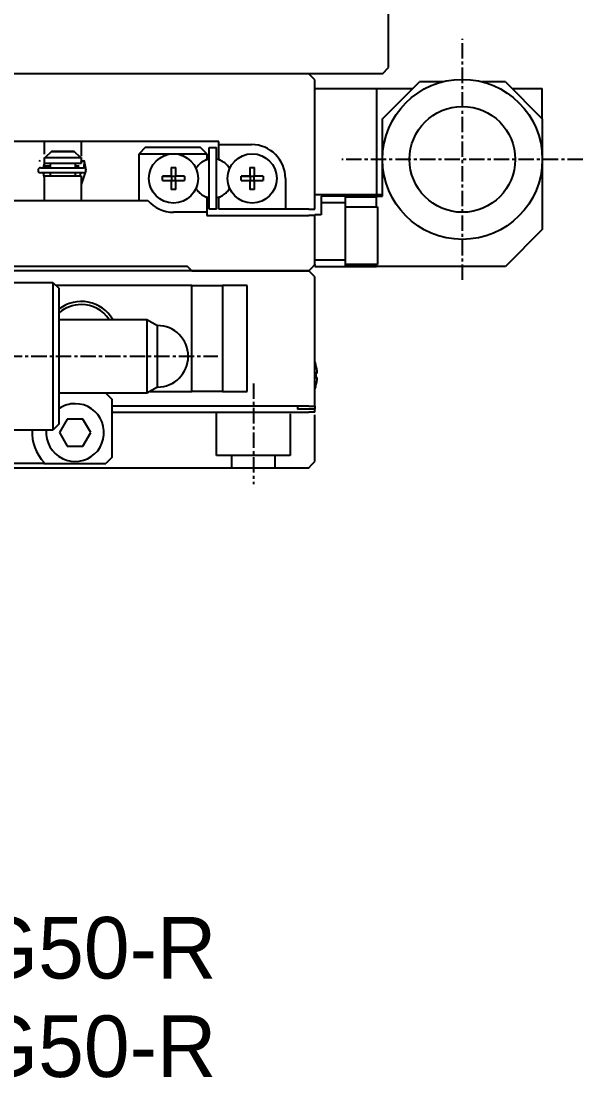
# Model space of a CAD drawing. Extents: x 102 to 333, y 47 to 271.
# Drawn here: x 145.6 to 191.2, y 46.6 to 132.5 of the extents above; entities that cross this region are included whole.
import ezdxf

# ---------------------------------------------------------------- set-up
doc = ezdxf.new("R2010")
doc.units = 0
doc.linetypes.add('CENTER', pattern=[2, 1.25, -0.25, 0.25, -0.25])
doc.layers.get('0').update_dxf_attribs({"linetype": 'CONTINUOUS'})
doc.layers.add('CENTER', color=1, linetype='CENTER')

msp = doc.modelspace()

# ---------------------------------------------------------------- linework, layer by layer
at = {"color": 7, "linetype": 'CONTINUOUS'}
for p, q in [((175.448, 128.701), (175.448, 157.701)), ((174.948, 128.201), (118.948, 128.201)), ((168.948, 128.201), (119.948, 128.201)), ((169.198, 127.951), (168.948, 128.201)), ((169.448, 127.701), (169.198, 127.951)), ((174.948, 128.201), (175.448, 128.701)), ((169.448, 117.201), (169.448, 127.701)), ((174.948, 124.551), (177.948, 127.551)), ((179.848, 127.551), (177.948, 127.551)), ((184.948, 127.551), (183.048, 127.551)), ((184.948, 127.551), (187.948, 124.551)), ((169.448, 127.001), (174.448, 127.001)), ((174.448, 127.001), (174.448, 118.401)), ((174.448, 127.001), (177.398, 127.001)), ((185.498, 127.001), (187.948, 127.001)), ((187.948, 124.551), (187.948, 127.001)), ((174.948, 121.251), (174.948, 124.551)), ((187.948, 124.551), (187.948, 121.251)), ((150.248, 122.701), (141.248, 122.701)), ((147.448, 121.683), (147.448, 122.701)), ((151.948, 122.701), (150.248, 122.701)), ((150.448, 122.701), (150.448, 121.524)), ((161.648, 122.701), (151.948, 122.701)), ((155.648, 122.201), (155.148, 121.701)), ((160.148, 122.201), (155.648, 122.201)), ((160.648, 121.701), (160.148, 122.201)), ((160.848, 122.201), (161.448, 122.201)), ((160.848, 117.201), (160.848, 122.201)), ((161.448, 117.201), (161.448, 122.201)), ((161.648, 122.451), (161.648, 122.701)), ((161.648, 121.245), (161.648, 122.451)), ((161.648, 122.451), (164.298, 122.451)), ((147.069, 121.078), (147.089, 121.131)), ((147.09, 121.13), (147.114, 121.183)), ((147.448, 120.901), (147.448, 121.401)), ((147.448, 121.401), (147.503, 121.401)), ((148.032, 121.901), (147.503, 121.401)), ((147.503, 121.401), (150.394, 121.401)), ((148.032, 121.901), (149.865, 121.901)), ((149.865, 121.901), (148.032, 121.901)), ((150.394, 121.401), (149.865, 121.901)), ((150.394, 121.401), (150.448, 121.401)), ((150.67, 121.14), (150.442, 121.07)), ((150.448, 121.524), (150.448, 121.523)), ((150.448, 121.522), (150.448, 121.522)), ((150.448, 121.401), (150.448, 120.901)), ((150.675, 121.131), (150.663, 120.561)), ((150.695, 121.079), (150.831, 120.391)), ((155.148, 117.901), (155.148, 121.701)), ((155.148, 121.701), (157.948, 121.701)), ((157.948, 121.701), (160.648, 121.701)), ((160.648, 121.245), (160.354, 121.076)), ((160.648, 121.701), (160.648, 121.245)), ((161.942, 121.076), (161.648, 121.245)), ((174.948, 118.251), (174.948, 121.251)), ((187.948, 121.251), (187.948, 115.551)), ((147.132, 120.564), (150.632, 120.564)), ((147.429, 120.906), (147.344, 120.564)), ((147.448, 120.954), (147.429, 120.906)), ((147.448, 120.95), (147.437, 120.901)), ((150.448, 120.901), (147.448, 120.901)), ((147.448, 120.768), (147.448, 120.901)), ((147.948, 120.701), (147.48, 120.701)), ((147.948, 120.564), (147.948, 120.901)), ((149.948, 120.901), (149.948, 120.564)), ((150.284, 120.701), (149.948, 120.701)), ((150.831, 120.34), (150.449, 119.204)), ((157.768, 120.587), (157.768, 119.881)), ((158.128, 119.881), (158.128, 120.587)), ((164.168, 120.587), (164.168, 119.881)), ((164.528, 119.881), (164.528, 120.587)), ((150.632, 120.164), (147.132, 120.164)), ((147.344, 120.164), (147.413, 119.868)), ((147.413, 119.868), (147.448, 119.773)), ((147.448, 119.901), (150.448, 119.901)), ((147.448, 117.901), (147.448, 119.901)), ((147.448, 119.901), (147.948, 119.901)), ((147.948, 119.901), (147.948, 120.164)), ((147.948, 119.901), (149.948, 119.901)), ((147.948, 119.901), (149.948, 119.901)), ((149.948, 120.164), (149.948, 119.901)), ((149.948, 119.901), (150.448, 119.901)), ((150.362, 119.901), (150.42, 120.164)), ((150.448, 119.901), (150.448, 117.901)), ((157.062, 119.881), (157.768, 119.881)), ((157.768, 119.881), (157.062, 119.881)), ((157.062, 119.521), (157.768, 119.521)), ((157.779, 119.87), (157.768, 119.881)), ((157.779, 119.531), (157.768, 119.521)), ((157.768, 119.521), (157.768, 118.814)), ((158.118, 119.87), (157.779, 119.87)), ((157.779, 119.87), (157.779, 119.531)), ((157.779, 119.531), (158.118, 119.531)), ((158.118, 119.87), (158.128, 119.881)), ((158.118, 119.531), (158.118, 119.87)), ((158.118, 119.531), (158.128, 119.521)), ((158.835, 119.881), (158.128, 119.881)), ((158.835, 119.881), (158.128, 119.881)), ((158.128, 118.814), (158.128, 119.521)), ((158.128, 119.521), (158.835, 119.521)), ((163.462, 119.881), (164.168, 119.881)), ((164.168, 119.881), (163.462, 119.881)), ((163.462, 119.521), (164.168, 119.521)), ((164.179, 119.87), (164.168, 119.881)), ((164.179, 119.531), (164.168, 119.521)), ((164.168, 119.521), (164.168, 118.814)), ((164.518, 119.87), (164.179, 119.87)), ((164.179, 119.87), (164.179, 119.531)), ((164.179, 119.531), (164.518, 119.531)), ((164.518, 119.87), (164.528, 119.881)), ((164.518, 119.531), (164.518, 119.87)), ((164.518, 119.531), (164.528, 119.521)), ((165.235, 119.881), (164.528, 119.881)), ((165.235, 119.881), (164.528, 119.881)), ((164.528, 118.814), (164.528, 119.521)), ((164.528, 119.521), (165.235, 119.521)), ((167.048, 119.701), (167.048, 117.201)), ((141.023, 117.901), (150.023, 117.901)), ((150.023, 117.901), (155.869, 117.901)), ((160.354, 118.326), (160.648, 118.156)), ((160.648, 118.156), (160.648, 116.951)), ((161.648, 118.156), (161.942, 118.326)), ((161.648, 117.201), (161.648, 118.156)), ((169.448, 118.401), (174.448, 118.401)), ((171.948, 118.251), (169.948, 118.251)), ((169.948, 118.251), (169.948, 117.751)), ((169.948, 117.751), (171.948, 117.751)), ((169.948, 117.751), (169.948, 116.751)), ((174.448, 118.251), (171.948, 118.251)), ((171.948, 117.751), (171.948, 118.251)), ((171.948, 118.21), (174.448, 118.21)), ((171.948, 113.051), (171.948, 117.751)), ((174.448, 118.401), (174.948, 118.401)), ((174.448, 118.251), (174.948, 118.251)), ((174.448, 118.21), (174.448, 118.251)), ((174.448, 117.401), (174.448, 118.21)), ((160.648, 116.951), (157.948, 116.951)), ((160.648, 116.951), (160.648, 116.701)), ((161.448, 117.201), (160.848, 117.201)), ((167.048, 117.201), (161.648, 117.201)), ((168.948, 117.201), (167.048, 117.201)), ((168.948, 117.201), (169.448, 117.201)), ((171.948, 117.401), (174.548, 117.401)), ((174.548, 117.401), (174.548, 112.701)), ((160.648, 116.701), (168.948, 116.701)), ((169.448, 116.701), (168.948, 116.701)), ((169.948, 116.751), (169.448, 116.751)), ((169.448, 116.701), (169.448, 116.751)), ((169.448, 112.701), (169.448, 116.701)), ((187.948, 115.551), (184.948, 112.551)), ((159.098, 112.551), (129.798, 112.551)), ((159.448, 112.201), (159.098, 112.551)), ((169.198, 112.451), (169.448, 112.701)), ((171.948, 113.051), (169.448, 113.051)), ((169.448, 112.701), (169.448, 112.551)), ((169.448, 112.551), (171.948, 112.551)), ((171.948, 112.551), (171.948, 113.051)), ((174.548, 112.701), (171.948, 112.701)), ((174.448, 112.62), (171.948, 112.62)), ((171.948, 112.551), (174.448, 112.551)), ((174.448, 112.62), (174.448, 112.701)), ((174.448, 112.551), (174.448, 112.62)), ((184.948, 112.551), (174.448, 112.551)), ((149.948, 112.201), (136.948, 112.201)), ((159.448, 112.201), (149.948, 112.201)), ((162.948, 112.201), (159.448, 112.201)), ((159.448, 112.201), (162.948, 112.201)), ((164.148, 112.201), (162.948, 112.201)), ((162.948, 112.201), (164.148, 112.201)), ((168.948, 112.201), (164.148, 112.201)), ((164.148, 112.201), (168.948, 112.201)), ((169.198, 112.451), (168.948, 112.201)), ((168.948, 112.201), (169.198, 111.951)), ((169.448, 111.701), (169.198, 111.951)), ((169.448, 110.501), (169.448, 111.701)), ((144.648, 111.251), (148.148, 111.251)), ((148.148, 111.251), (148.148, 99.251)), ((148.148, 111.251), (148.648, 110.751)), ((159.448, 111.001), (148.398, 111.001)), ((148.648, 99.751), (148.648, 110.751)), ((159.448, 111.001), (161.948, 111.001)), ((159.448, 102.401), (159.448, 111.001)), ((161.948, 111.001), (161.948, 102.401)), ((163.948, 111.001), (161.948, 111.001)), ((163.948, 102.401), (163.948, 111.001)), ((169.448, 101.201), (169.448, 110.501)), ((148.648, 108.251), (155.782, 108.251)), ((155.782, 108.251), (155.782, 105.224)), ((155.782, 108.251), (156.215, 108.001)), ((156.215, 108.001), (156.648, 107.751)), ((156.648, 105.228), (156.648, 107.751)), ((155.782, 105.224), (155.782, 102.251)), ((156.648, 102.751), (156.648, 105.228)), ((169.522, 104.589), (169.518, 104.587)), ((169.638, 103.881), (169.518, 103.881)), ((169.518, 103.521), (169.638, 103.521)), ((155.782, 102.251), (148.648, 102.251)), ((152.448, 102.251), (152.948, 101.751)), ((156.215, 102.501), (155.782, 102.251)), ((156.042, 102.401), (159.448, 102.401)), ((156.648, 102.751), (156.215, 102.501)), ((161.948, 102.401), (159.448, 102.401)), ((161.948, 102.401), (163.948, 102.401)), ((169.518, 102.814), (169.522, 102.812)), ((152.948, 97.051), (152.948, 101.751)), ((168.948, 101.201), (152.948, 101.201)), ((152.948, 100.701), (168.948, 100.701)), ((168.048, 101.201), (168.048, 100.951)), ((169.448, 100.951), (168.048, 100.951)), ((168.948, 101.201), (169.448, 101.201)), ((169.448, 100.701), (168.948, 100.701)), ((169.448, 101.201), (169.448, 100.951)), ((169.448, 100.701), (169.448, 100.951)), ((169.448, 96.701), (169.448, 100.501)), ((148.648, 99.751), (148.148, 99.251)), ((149.313, 100.151), (148.678, 99.051)), ((150.583, 100.151), (149.313, 100.151)), ((151.218, 99.051), (150.583, 100.151)), ((148.148, 99.251), (144.648, 99.251)), ((148.678, 99.051), (149.313, 97.951)), ((150.583, 97.951), (151.218, 99.051)), ((149.313, 97.951), (150.583, 97.951)), ((152.948, 97.051), (152.448, 96.551)), ((119.948, 96.201), (168.948, 96.201)), ((147.401, 96.551), (144.648, 96.551)), ((147.43, 96.62), (147.401, 96.551)), ((147.401, 96.551), (152.448, 96.551)), ((168.948, 96.201), (169.198, 96.451)), ((169.198, 96.451), (169.448, 96.701))]:
    msp.add_line(p, q, dxfattribs=at)
at = {"color": 3, "linetype": 'CONTINUOUS'}
for p, q in [((161.448, 97.201), (161.448, 100.701)), ((167.448, 100.585), (167.448, 97.201)), ((167.448, 97.201), (161.448, 97.201)), ((162.698, 96.201), (162.698, 97.201)), ((166.198, 97.201), (166.198, 96.201))]:
    msp.add_line(p, q, dxfattribs=at)
at = {"color": 7, "linetype": 'CONTINUOUS'}
for points in [[(150.447, 121.061, 0), (150.451, 121.063, 0), (150.453, 121.063, 0), (150.455, 121.065, 0), (150.457, 121.065, 0), (150.459, 121.067, 0), (150.461, 121.067, 0), (150.463, 121.069, 0), (150.465, 121.069, 0), (150.469, 121.071, 0), (150.471, 121.071, 0), (150.473, 121.073, 0), (150.475, 121.073, 0), (150.477, 121.075, 0), (150.479, 121.075, 0), (150.481, 121.077, 0), (150.485, 121.077, 0), (150.487, 121.079, 0), (150.489, 121.079, 0), (150.491, 121.081, 0), (150.493, 121.081, 0), (150.495, 121.081, 0), (150.497, 121.083, 0), (150.501, 121.083, 0), (150.503, 121.085, 0), (150.505, 121.085, 0), (150.507, 121.087, 0), (150.509, 121.087, 0), (150.511, 121.089, 0), (150.513, 121.089, 0), (150.517, 121.091, 0), (150.519, 121.091, 0), (150.521, 121.093, 0), (150.523, 121.093, 0), (150.525, 121.093, 0), (150.527, 121.095, 0), (150.529, 121.095, 0), (150.531, 121.097, 0), (150.535, 121.097, 0), (150.537, 121.099, 0), (150.539, 121.099, 0), (150.541, 121.099, 0), (150.543, 121.101, 0), (150.545, 121.101, 0), (150.547, 121.103, 0), (150.549, 121.103, 0), (150.551, 121.103, 0), (150.553, 121.105, 0), (150.555, 121.105, 0), (150.559, 121.107, 0), (150.561, 121.107, 0), (150.563, 121.107, 0), (150.565, 121.109, 0), (150.567, 121.109, 0), (150.569, 121.109, 0), (150.571, 121.111, 0), (150.573, 121.111, 0), (150.575, 121.113, 0), (150.577, 121.113, 0), (150.579, 121.113, 0), (150.581, 121.115, 0), (150.583, 121.115, 0), (150.585, 121.115, 0), (150.587, 121.117, 0), (150.589, 121.117, 0), (150.591, 121.117, 0), (150.593, 121.117, 0), (150.595, 121.119, 0), (150.597, 121.119, 0), (150.599, 121.119, 0), (150.601, 121.121, 0), (150.601, 121.121, 0), (150.603, 121.121, 0), (150.605, 121.121, 0), (150.607, 121.123, 0), (150.609, 121.123, 0), (150.611, 121.123, 0), (150.613, 121.123, 0), (150.615, 121.125, 0), (150.615, 121.125, 0), (150.617, 121.125, 0), (150.619, 121.125, 0), (150.621, 121.127, 0), (150.623, 121.127, 0), (150.625, 121.127, 0), (150.625, 121.127, 0), (150.627, 121.127, 0), (150.629, 121.129, 0), (150.631, 121.129, 0), (150.631, 121.129, 0), (150.633, 121.129, 0), (150.635, 121.129, 0), (150.635, 121.129, 0), (150.637, 121.131, 0), (150.639, 121.131, 0), (150.641, 121.131, 0), (150.641, 121.131, 0), (150.643, 121.131, 0), (150.645, 121.131, 0), (150.645, 121.131, 0), (150.647, 121.133, 0), (150.647, 121.133, 0), (150.649, 121.133, 0), (150.651, 121.133, 0), (150.651, 121.133, 0), (150.653, 121.133, 0), (150.653, 121.133, 0), (150.655, 121.133, 0), (150.655, 121.133, 0), (150.657, 121.133, 0), (150.657, 121.133, 0), (150.659, 121.133, 0), (150.659, 121.133, 0), (150.661, 121.133, 0), (150.661, 121.133, 0), (150.663, 121.133, 0), (150.663, 121.133, 0), (150.663, 121.133, 0), (150.665, 121.133, 0), (150.665, 121.133, 0), (150.665, 121.133, 0), (150.667, 121.133, 0), (150.667, 121.133, 0), (150.667, 121.133, 0), (150.669, 121.133, 0), (150.669, 121.133, 0), (150.669, 121.133, 0), (150.671, 121.133, 0), (150.671, 121.133, 0)], [(150.671, 121.133, 0), (150.671, 121.133, 0), (150.671, 121.133, 0), (150.671, 121.133, 0), (150.671, 121.133, 0), (150.671, 121.133, 0), (150.671, 121.133, 0), (150.671, 121.133, 0), (150.671, 121.133, 0), (150.671, 121.133, 0), (150.671, 121.133, 0), (150.671, 121.133, 0), (150.671, 121.133, 0), (150.671, 121.133, 0), (150.671, 121.133, 0), (150.671, 121.133, 0), (150.671, 121.133, 0), (150.671, 121.133, 0), (150.671, 121.133, 0), (150.671, 121.133, 0), (150.671, 121.133, 0), (150.671, 121.133, 0), (150.671, 121.133, 0), (150.671, 121.133, 0), (150.671, 121.133, 0), (150.671, 121.133, 0), (150.671, 121.133, 0), (150.671, 121.133, 0), (150.671, 121.133, 0), (150.671, 121.133, 0), (150.671, 121.133, 0), (150.671, 121.133, 0), (150.673, 121.133, 0), (150.673, 121.133, 0), (150.673, 121.133, 0), (150.673, 121.133, 0), (150.673, 121.133, 0), (150.673, 121.133, 0), (150.673, 121.133, 0), (150.673, 121.133, 0), (150.673, 121.133, 0), (150.673, 121.133, 0), (150.673, 121.133, 0), (150.673, 121.133, 0), (150.673, 121.133, 0), (150.673, 121.133, 0), (150.673, 121.133, 0), (150.673, 121.133, 0), (150.673, 121.133, 0), (150.673, 121.133, 0), (150.673, 121.133, 0), (150.673, 121.133, 0), (150.673, 121.133, 0), (150.673, 121.133, 0), (150.673, 121.133, 0), (150.673, 121.133, 0), (150.673, 121.133, 0), (150.673, 121.133, 0), (150.673, 121.133, 0), (150.673, 121.133, 0), (150.673, 121.133, 0), (150.673, 121.133, 0), (150.673, 121.133, 0), (150.673, 121.131, 0), (150.673, 121.131, 0), (150.673, 121.131, 0), (150.673, 121.131, 0), (150.673, 121.131, 0), (150.673, 121.131, 0), (150.673, 121.131, 0), (150.673, 121.131, 0), (150.673, 121.131, 0), (150.673, 121.131, 0), (150.673, 121.131, 0), (150.673, 121.131, 0), (150.673, 121.131, 0), (150.673, 121.131, 0), (150.673, 121.131, 0), (150.673, 121.131, 0), (150.673, 121.131, 0), (150.673, 121.131, 0), (150.673, 121.131, 0), (150.673, 121.131, 0), (150.673, 121.131, 0), (150.673, 121.131, 0), (150.673, 121.131, 0), (150.673, 121.131, 0), (150.673, 121.131, 0), (150.673, 121.131, 0), (150.673, 121.131, 0), (150.673, 121.131, 0), (150.673, 121.131, 0), (150.673, 121.131, 0), (150.673, 121.131, 0), (150.673, 121.131, 0), (150.673, 121.131, 0), (150.673, 121.131, 0), (150.675, 121.131, 0), (150.675, 121.131, 0), (150.675, 121.131, 0), (150.675, 121.131, 0), (150.675, 121.131, 0), (150.675, 121.131, 0), (150.675, 121.131, 0), (150.675, 121.131, 0), (150.675, 121.131, 0), (150.675, 121.131, 0), (150.675, 121.131, 0), (150.675, 121.131, 0), (150.675, 121.131, 0), (150.675, 121.131, 0), (150.675, 121.131, 0), (150.675, 121.131, 0), (150.675, 121.131, 0), (150.675, 121.131, 0), (150.675, 121.131, 0), (150.675, 121.131, 0), (150.675, 121.131, 0), (150.675, 121.131, 0), (150.675, 121.131, 0), (150.675, 121.131, 0), (150.675, 121.131, 0), (150.675, 121.131, 0), (150.675, 121.131, 0), (150.675, 121.131, 0), (150.675, 121.131, 0), (150.675, 121.131, 0), (150.675, 121.131, 0), (150.675, 121.131, 0)], [(157.767, 120.587, 0), (157.771, 120.587, 0), (157.773, 120.587, 0), (157.777, 120.587, 0), (157.779, 120.587, 0), (157.781, 120.587, 0), (157.785, 120.587, 0), (157.787, 120.587, 0), (157.791, 120.587, 0), (157.793, 120.587, 0), (157.795, 120.587, 0), (157.799, 120.587, 0), (157.801, 120.587, 0), (157.805, 120.587, 0), (157.807, 120.587, 0), (157.809, 120.587, 0), (157.813, 120.587, 0), (157.815, 120.587, 0), (157.819, 120.587, 0), (157.821, 120.587, 0), (157.825, 120.587, 0), (157.827, 120.589, 0), (157.829, 120.589, 0), (157.833, 120.589, 0), (157.835, 120.589, 0), (157.839, 120.589, 0), (157.841, 120.589, 0), (157.843, 120.589, 0), (157.847, 120.589, 0), (157.849, 120.589, 0), (157.853, 120.589, 0), (157.855, 120.589, 0), (157.857, 120.589, 0), (157.861, 120.589, 0), (157.863, 120.589, 0), (157.867, 120.589, 0), (157.869, 120.589, 0), (157.871, 120.589, 0), (157.875, 120.589, 0), (157.877, 120.589, 0), (157.881, 120.589, 0), (157.883, 120.589, 0), (157.885, 120.589, 0), (157.889, 120.589, 0), (157.891, 120.589, 0), (157.895, 120.589, 0), (157.897, 120.589, 0), (157.899, 120.589, 0), (157.903, 120.589, 0), (157.905, 120.589, 0), (157.909, 120.589, 0), (157.911, 120.589, 0), (157.915, 120.589, 0), (157.917, 120.589, 0), (157.919, 120.589, 0), (157.923, 120.589, 0), (157.925, 120.589, 0), (157.929, 120.589, 0), (157.931, 120.589, 0), (157.933, 120.589, 0), (157.937, 120.589, 0), (157.939, 120.589, 0), (157.943, 120.589, 0), (157.945, 120.589, 0), (157.947, 120.589, 0), (157.951, 120.589, 0), (157.953, 120.589, 0), (157.957, 120.589, 0), (157.959, 120.589, 0), (157.961, 120.589, 0), (157.965, 120.589, 0), (157.967, 120.589, 0), (157.971, 120.589, 0), (157.973, 120.589, 0), (157.975, 120.589, 0), (157.979, 120.589, 0), (157.981, 120.589, 0), (157.985, 120.589, 0), (157.987, 120.589, 0), (157.991, 120.589, 0), (157.993, 120.589, 0), (157.995, 120.589, 0), (157.999, 120.589, 0), (158.001, 120.589, 0), (158.005, 120.589, 0), (158.007, 120.589, 0), (158.009, 120.589, 0), (158.013, 120.589, 0), (158.015, 120.589, 0), (158.019, 120.589, 0), (158.021, 120.589, 0), (158.023, 120.589, 0), (158.027, 120.589, 0), (158.029, 120.589, 0), (158.033, 120.589, 0), (158.035, 120.589, 0), (158.037, 120.589, 0), (158.041, 120.589, 0), (158.043, 120.589, 0), (158.047, 120.589, 0), (158.049, 120.589, 0), (158.051, 120.589, 0), (158.055, 120.589, 0), (158.057, 120.589, 0), (158.061, 120.589, 0), (158.063, 120.589, 0), (158.065, 120.589, 0), (158.069, 120.589, 0), (158.071, 120.587, 0), (158.075, 120.587, 0), (158.077, 120.587, 0), (158.081, 120.587, 0), (158.083, 120.587, 0), (158.085, 120.587, 0), (158.089, 120.587, 0), (158.091, 120.587, 0), (158.095, 120.587, 0), (158.097, 120.587, 0), (158.099, 120.587, 0), (158.103, 120.587, 0), (158.105, 120.587, 0), (158.109, 120.587, 0), (158.111, 120.587, 0), (158.113, 120.587, 0), (158.117, 120.587, 0), (158.119, 120.587, 0), (158.123, 120.587, 0), (158.125, 120.587, 0), (158.127, 120.587, 0)], [(164.167, 120.587, 0), (164.171, 120.587, 0), (164.173, 120.587, 0), (164.177, 120.587, 0), (164.179, 120.587, 0), (164.181, 120.587, 0), (164.185, 120.587, 0), (164.187, 120.587, 0), (164.191, 120.587, 0), (164.193, 120.587, 0), (164.195, 120.587, 0), (164.199, 120.587, 0), (164.201, 120.587, 0), (164.205, 120.587, 0), (164.207, 120.587, 0), (164.209, 120.587, 0), (164.213, 120.587, 0), (164.215, 120.587, 0), (164.219, 120.587, 0), (164.221, 120.587, 0), (164.225, 120.587, 0), (164.227, 120.589, 0), (164.229, 120.589, 0), (164.233, 120.589, 0), (164.235, 120.589, 0), (164.239, 120.589, 0), (164.241, 120.589, 0), (164.243, 120.589, 0), (164.247, 120.589, 0), (164.249, 120.589, 0), (164.253, 120.589, 0), (164.255, 120.589, 0), (164.257, 120.589, 0), (164.261, 120.589, 0), (164.263, 120.589, 0), (164.267, 120.589, 0), (164.269, 120.589, 0), (164.271, 120.589, 0), (164.275, 120.589, 0), (164.277, 120.589, 0), (164.281, 120.589, 0), (164.283, 120.589, 0), (164.285, 120.589, 0), (164.289, 120.589, 0), (164.291, 120.589, 0), (164.295, 120.589, 0), (164.297, 120.589, 0), (164.299, 120.589, 0), (164.303, 120.589, 0), (164.305, 120.589, 0), (164.309, 120.589, 0), (164.311, 120.589, 0), (164.315, 120.589, 0), (164.317, 120.589, 0), (164.319, 120.589, 0), (164.323, 120.589, 0), (164.325, 120.589, 0), (164.329, 120.589, 0), (164.331, 120.589, 0), (164.333, 120.589, 0), (164.337, 120.589, 0), (164.339, 120.589, 0), (164.343, 120.589, 0), (164.345, 120.589, 0), (164.347, 120.589, 0), (164.351, 120.589, 0), (164.353, 120.589, 0), (164.357, 120.589, 0), (164.359, 120.589, 0), (164.361, 120.589, 0), (164.365, 120.589, 0), (164.367, 120.589, 0), (164.371, 120.589, 0), (164.373, 120.589, 0), (164.375, 120.589, 0), (164.379, 120.589, 0), (164.381, 120.589, 0), (164.385, 120.589, 0), (164.387, 120.589, 0), (164.391, 120.589, 0), (164.393, 120.589, 0), (164.395, 120.589, 0), (164.399, 120.589, 0), (164.401, 120.589, 0), (164.405, 120.589, 0), (164.407, 120.589, 0), (164.409, 120.589, 0), (164.413, 120.589, 0), (164.415, 120.589, 0), (164.419, 120.589, 0), (164.421, 120.589, 0), (164.423, 120.589, 0), (164.427, 120.589, 0), (164.429, 120.589, 0), (164.433, 120.589, 0), (164.435, 120.589, 0), (164.437, 120.589, 0), (164.441, 120.589, 0), (164.443, 120.589, 0), (164.447, 120.589, 0), (164.449, 120.589, 0), (164.451, 120.589, 0), (164.455, 120.589, 0), (164.457, 120.589, 0), (164.461, 120.589, 0), (164.463, 120.589, 0), (164.465, 120.589, 0), (164.469, 120.589, 0), (164.471, 120.587, 0), (164.475, 120.587, 0), (164.477, 120.587, 0), (164.481, 120.587, 0), (164.483, 120.587, 0), (164.485, 120.587, 0), (164.489, 120.587, 0), (164.491, 120.587, 0), (164.495, 120.587, 0), (164.497, 120.587, 0), (164.499, 120.587, 0), (164.503, 120.587, 0), (164.505, 120.587, 0), (164.509, 120.587, 0), (164.511, 120.587, 0), (164.513, 120.587, 0), (164.517, 120.587, 0), (164.519, 120.587, 0), (164.523, 120.587, 0), (164.525, 120.587, 0), (164.527, 120.587, 0)], [(157.061, 119.521, 0), (157.061, 119.523, 0), (157.061, 119.527, 0), (157.061, 119.529, 0), (157.061, 119.531, 0), (157.061, 119.535, 0), (157.061, 119.537, 0), (157.061, 119.541, 0), (157.061, 119.543, 0), (157.061, 119.545, 0), (157.061, 119.549, 0), (157.061, 119.551, 0), (157.061, 119.555, 0), (157.061, 119.557, 0), (157.061, 119.559, 0), (157.061, 119.563, 0), (157.061, 119.565, 0), (157.061, 119.569, 0), (157.061, 119.571, 0), (157.061, 119.573, 0), (157.061, 119.577, 0), (157.061, 119.579, 0), (157.061, 119.583, 0), (157.061, 119.585, 0), (157.061, 119.587, 0), (157.061, 119.591, 0), (157.059, 119.593, 0), (157.059, 119.597, 0), (157.059, 119.599, 0), (157.059, 119.601, 0), (157.059, 119.605, 0), (157.059, 119.607, 0), (157.059, 119.611, 0), (157.059, 119.613, 0), (157.059, 119.617, 0), (157.059, 119.619, 0), (157.059, 119.621, 0), (157.059, 119.625, 0), (157.059, 119.627, 0), (157.059, 119.631, 0), (157.059, 119.633, 0), (157.059, 119.635, 0), (157.059, 119.639, 0), (157.059, 119.641, 0), (157.059, 119.645, 0), (157.059, 119.647, 0), (157.059, 119.649, 0), (157.059, 119.653, 0), (157.059, 119.655, 0), (157.059, 119.659, 0), (157.059, 119.661, 0), (157.059, 119.663, 0), (157.059, 119.667, 0), (157.059, 119.669, 0), (157.059, 119.673, 0), (157.059, 119.675, 0), (157.059, 119.677, 0), (157.059, 119.681, 0), (157.059, 119.683, 0), (157.059, 119.687, 0), (157.059, 119.689, 0), (157.059, 119.691, 0), (157.059, 119.695, 0), (157.059, 119.697, 0), (157.059, 119.701, 0), (157.059, 119.703, 0), (157.059, 119.707, 0), (157.059, 119.709, 0), (157.059, 119.711, 0), (157.059, 119.715, 0), (157.059, 119.717, 0), (157.059, 119.721, 0), (157.059, 119.723, 0), (157.059, 119.725, 0), (157.059, 119.729, 0), (157.059, 119.731, 0), (157.059, 119.735, 0), (157.059, 119.737, 0), (157.059, 119.739, 0), (157.059, 119.743, 0), (157.059, 119.745, 0), (157.059, 119.749, 0), (157.059, 119.751, 0), (157.059, 119.753, 0), (157.059, 119.757, 0), (157.059, 119.759, 0), (157.059, 119.763, 0), (157.059, 119.765, 0), (157.059, 119.767, 0), (157.059, 119.771, 0), (157.059, 119.773, 0), (157.059, 119.777, 0), (157.059, 119.779, 0), (157.059, 119.783, 0), (157.059, 119.785, 0), (157.059, 119.787, 0), (157.059, 119.791, 0), (157.059, 119.793, 0), (157.059, 119.797, 0), (157.059, 119.799, 0), (157.059, 119.801, 0), (157.059, 119.805, 0), (157.059, 119.807, 0), (157.061, 119.811, 0), (157.061, 119.813, 0), (157.061, 119.815, 0), (157.061, 119.819, 0), (157.061, 119.821, 0), (157.061, 119.825, 0), (157.061, 119.827, 0), (157.061, 119.829, 0), (157.061, 119.833, 0), (157.061, 119.835, 0), (157.061, 119.839, 0), (157.061, 119.841, 0), (157.061, 119.843, 0), (157.061, 119.847, 0), (157.061, 119.849, 0), (157.061, 119.853, 0), (157.061, 119.855, 0), (157.061, 119.857, 0), (157.061, 119.861, 0), (157.061, 119.863, 0), (157.061, 119.867, 0), (157.061, 119.869, 0), (157.061, 119.871, 0), (157.061, 119.875, 0), (157.061, 119.877, 0), (157.061, 119.881, 0)], [(158.835, 119.881, 0), (158.835, 119.877, 0), (158.835, 119.875, 0), (158.835, 119.871, 0), (158.835, 119.869, 0), (158.835, 119.867, 0), (158.835, 119.863, 0), (158.835, 119.861, 0), (158.835, 119.857, 0), (158.835, 119.855, 0), (158.835, 119.853, 0), (158.835, 119.849, 0), (158.835, 119.847, 0), (158.835, 119.843, 0), (158.835, 119.841, 0), (158.835, 119.839, 0), (158.835, 119.835, 0), (158.835, 119.833, 0), (158.835, 119.829, 0), (158.835, 119.827, 0), (158.835, 119.825, 0), (158.835, 119.821, 0), (158.835, 119.819, 0), (158.835, 119.815, 0), (158.835, 119.813, 0), (158.835, 119.811, 0), (158.835, 119.807, 0), (158.835, 119.805, 0), (158.835, 119.801, 0), (158.835, 119.799, 0), (158.835, 119.797, 0), (158.835, 119.793, 0), (158.835, 119.791, 0), (158.835, 119.787, 0), (158.835, 119.785, 0), (158.835, 119.783, 0), (158.835, 119.779, 0), (158.837, 119.777, 0), (158.837, 119.773, 0), (158.837, 119.771, 0), (158.837, 119.767, 0), (158.837, 119.765, 0), (158.837, 119.763, 0), (158.837, 119.759, 0), (158.837, 119.757, 0), (158.837, 119.753, 0), (158.837, 119.751, 0), (158.837, 119.749, 0), (158.837, 119.745, 0), (158.837, 119.743, 0), (158.837, 119.739, 0), (158.837, 119.737, 0), (158.837, 119.735, 0), (158.837, 119.731, 0), (158.837, 119.729, 0), (158.837, 119.725, 0), (158.837, 119.723, 0), (158.837, 119.721, 0), (158.837, 119.717, 0), (158.837, 119.715, 0), (158.837, 119.711, 0), (158.837, 119.709, 0), (158.837, 119.707, 0), (158.837, 119.703, 0), (158.837, 119.701, 0), (158.837, 119.697, 0), (158.837, 119.695, 0), (158.837, 119.691, 0), (158.837, 119.689, 0), (158.837, 119.687, 0), (158.837, 119.683, 0), (158.837, 119.681, 0), (158.837, 119.677, 0), (158.837, 119.675, 0), (158.837, 119.673, 0), (158.837, 119.669, 0), (158.837, 119.667, 0), (158.837, 119.663, 0), (158.837, 119.661, 0), (158.837, 119.659, 0), (158.837, 119.655, 0), (158.837, 119.653, 0), (158.837, 119.649, 0), (158.837, 119.647, 0), (158.837, 119.645, 0), (158.837, 119.641, 0), (158.837, 119.639, 0), (158.837, 119.635, 0), (158.837, 119.633, 0), (158.837, 119.631, 0), (158.837, 119.627, 0), (158.837, 119.625, 0), (158.835, 119.621, 0), (158.835, 119.619, 0), (158.835, 119.617, 0), (158.835, 119.613, 0), (158.835, 119.611, 0), (158.835, 119.607, 0), (158.835, 119.605, 0), (158.835, 119.601, 0), (158.835, 119.599, 0), (158.835, 119.597, 0), (158.835, 119.593, 0), (158.835, 119.591, 0), (158.835, 119.587, 0), (158.835, 119.585, 0), (158.835, 119.583, 0), (158.835, 119.579, 0), (158.835, 119.577, 0), (158.835, 119.573, 0), (158.835, 119.571, 0), (158.835, 119.569, 0), (158.835, 119.565, 0), (158.835, 119.563, 0), (158.835, 119.559, 0), (158.835, 119.557, 0), (158.835, 119.555, 0), (158.835, 119.551, 0), (158.835, 119.549, 0), (158.835, 119.545, 0), (158.835, 119.543, 0), (158.835, 119.541, 0), (158.835, 119.537, 0), (158.835, 119.535, 0), (158.835, 119.531, 0), (158.835, 119.529, 0), (158.835, 119.527, 0), (158.835, 119.523, 0), (158.835, 119.521, 0)], [(163.461, 119.521, 0), (163.461, 119.523, 0), (163.461, 119.527, 0), (163.461, 119.529, 0), (163.461, 119.531, 0), (163.461, 119.535, 0), (163.461, 119.537, 0), (163.461, 119.541, 0), (163.461, 119.543, 0), (163.461, 119.545, 0), (163.461, 119.549, 0), (163.461, 119.551, 0), (163.461, 119.555, 0), (163.461, 119.557, 0), (163.461, 119.559, 0), (163.461, 119.563, 0), (163.461, 119.565, 0), (163.461, 119.569, 0), (163.461, 119.571, 0), (163.461, 119.573, 0), (163.461, 119.577, 0), (163.461, 119.579, 0), (163.461, 119.583, 0), (163.461, 119.585, 0), (163.461, 119.587, 0), (163.461, 119.591, 0), (163.459, 119.593, 0), (163.459, 119.597, 0), (163.459, 119.599, 0), (163.459, 119.601, 0), (163.459, 119.605, 0), (163.459, 119.607, 0), (163.459, 119.611, 0), (163.459, 119.613, 0), (163.459, 119.617, 0), (163.459, 119.619, 0), (163.459, 119.621, 0), (163.459, 119.625, 0), (163.459, 119.627, 0), (163.459, 119.631, 0), (163.459, 119.633, 0), (163.459, 119.635, 0), (163.459, 119.639, 0), (163.459, 119.641, 0), (163.459, 119.645, 0), (163.459, 119.647, 0), (163.459, 119.649, 0), (163.459, 119.653, 0), (163.459, 119.655, 0), (163.459, 119.659, 0), (163.459, 119.661, 0), (163.459, 119.663, 0), (163.459, 119.667, 0), (163.459, 119.669, 0), (163.459, 119.673, 0), (163.459, 119.675, 0), (163.459, 119.677, 0), (163.459, 119.681, 0), (163.459, 119.683, 0), (163.459, 119.687, 0), (163.459, 119.689, 0), (163.459, 119.691, 0), (163.459, 119.695, 0), (163.459, 119.697, 0), (163.459, 119.701, 0), (163.459, 119.703, 0), (163.459, 119.707, 0), (163.459, 119.709, 0), (163.459, 119.711, 0), (163.459, 119.715, 0), (163.459, 119.717, 0), (163.459, 119.721, 0), (163.459, 119.723, 0), (163.459, 119.725, 0), (163.459, 119.729, 0), (163.459, 119.731, 0), (163.459, 119.735, 0), (163.459, 119.737, 0), (163.459, 119.739, 0), (163.459, 119.743, 0), (163.459, 119.745, 0), (163.459, 119.749, 0), (163.459, 119.751, 0), (163.459, 119.753, 0), (163.459, 119.757, 0), (163.459, 119.759, 0), (163.459, 119.763, 0), (163.459, 119.765, 0), (163.459, 119.767, 0), (163.459, 119.771, 0), (163.459, 119.773, 0), (163.459, 119.777, 0), (163.459, 119.779, 0), (163.459, 119.783, 0), (163.459, 119.785, 0), (163.459, 119.787, 0), (163.459, 119.791, 0), (163.459, 119.793, 0), (163.459, 119.797, 0), (163.459, 119.799, 0), (163.459, 119.801, 0), (163.459, 119.805, 0), (163.459, 119.807, 0), (163.461, 119.811, 0), (163.461, 119.813, 0), (163.461, 119.815, 0), (163.461, 119.819, 0), (163.461, 119.821, 0), (163.461, 119.825, 0), (163.461, 119.827, 0), (163.461, 119.829, 0), (163.461, 119.833, 0), (163.461, 119.835, 0), (163.461, 119.839, 0), (163.461, 119.841, 0), (163.461, 119.843, 0), (163.461, 119.847, 0), (163.461, 119.849, 0), (163.461, 119.853, 0), (163.461, 119.855, 0), (163.461, 119.857, 0), (163.461, 119.861, 0), (163.461, 119.863, 0), (163.461, 119.867, 0), (163.461, 119.869, 0), (163.461, 119.871, 0), (163.461, 119.875, 0), (163.461, 119.877, 0), (163.461, 119.881, 0)], [(165.235, 119.881, 0), (165.235, 119.877, 0), (165.235, 119.875, 0), (165.235, 119.871, 0), (165.235, 119.869, 0), (165.235, 119.867, 0), (165.235, 119.863, 0), (165.235, 119.861, 0), (165.235, 119.857, 0), (165.235, 119.855, 0), (165.235, 119.853, 0), (165.235, 119.849, 0), (165.235, 119.847, 0), (165.235, 119.843, 0), (165.235, 119.841, 0), (165.235, 119.839, 0), (165.235, 119.835, 0), (165.235, 119.833, 0), (165.235, 119.829, 0), (165.235, 119.827, 0), (165.235, 119.825, 0), (165.235, 119.821, 0), (165.235, 119.819, 0), (165.235, 119.815, 0), (165.235, 119.813, 0), (165.235, 119.811, 0), (165.235, 119.807, 0), (165.235, 119.805, 0), (165.235, 119.801, 0), (165.235, 119.799, 0), (165.235, 119.797, 0), (165.235, 119.793, 0), (165.235, 119.791, 0), (165.235, 119.787, 0), (165.235, 119.785, 0), (165.235, 119.783, 0), (165.235, 119.779, 0), (165.237, 119.777, 0), (165.237, 119.773, 0), (165.237, 119.771, 0), (165.237, 119.767, 0), (165.237, 119.765, 0), (165.237, 119.763, 0), (165.237, 119.759, 0), (165.237, 119.757, 0), (165.237, 119.753, 0), (165.237, 119.751, 0), (165.237, 119.749, 0), (165.237, 119.745, 0), (165.237, 119.743, 0), (165.237, 119.739, 0), (165.237, 119.737, 0), (165.237, 119.735, 0), (165.237, 119.731, 0), (165.237, 119.729, 0), (165.237, 119.725, 0), (165.237, 119.723, 0), (165.237, 119.721, 0), (165.237, 119.717, 0), (165.237, 119.715, 0), (165.237, 119.711, 0), (165.237, 119.709, 0), (165.237, 119.707, 0), (165.237, 119.703, 0), (165.237, 119.701, 0), (165.237, 119.697, 0), (165.237, 119.695, 0), (165.237, 119.691, 0), (165.237, 119.689, 0), (165.237, 119.687, 0), (165.237, 119.683, 0), (165.237, 119.681, 0), (165.237, 119.677, 0), (165.237, 119.675, 0), (165.237, 119.673, 0), (165.237, 119.669, 0), (165.237, 119.667, 0), (165.237, 119.663, 0), (165.237, 119.661, 0), (165.237, 119.659, 0), (165.237, 119.655, 0), (165.237, 119.653, 0), (165.237, 119.649, 0), (165.237, 119.647, 0), (165.237, 119.645, 0), (165.237, 119.641, 0), (165.237, 119.639, 0), (165.237, 119.635, 0), (165.237, 119.633, 0), (165.237, 119.631, 0), (165.237, 119.627, 0), (165.237, 119.625, 0), (165.235, 119.621, 0), (165.235, 119.619, 0), (165.235, 119.617, 0), (165.235, 119.613, 0), (165.235, 119.611, 0), (165.235, 119.607, 0), (165.235, 119.605, 0), (165.235, 119.601, 0), (165.235, 119.599, 0), (165.235, 119.597, 0), (165.235, 119.593, 0), (165.235, 119.591, 0), (165.235, 119.587, 0), (165.235, 119.585, 0), (165.235, 119.583, 0), (165.235, 119.579, 0), (165.235, 119.577, 0), (165.235, 119.573, 0), (165.235, 119.571, 0), (165.235, 119.569, 0), (165.235, 119.565, 0), (165.235, 119.563, 0), (165.235, 119.559, 0), (165.235, 119.557, 0), (165.235, 119.555, 0), (165.235, 119.551, 0), (165.235, 119.549, 0), (165.235, 119.545, 0), (165.235, 119.543, 0), (165.235, 119.541, 0), (165.235, 119.537, 0), (165.235, 119.535, 0), (165.235, 119.531, 0), (165.235, 119.529, 0), (165.235, 119.527, 0), (165.235, 119.523, 0), (165.235, 119.521, 0)], [(158.127, 118.814, 0), (158.125, 118.814, 0), (158.123, 118.814, 0), (158.119, 118.814, 0), (158.117, 118.814, 0), (158.113, 118.814, 0), (158.111, 118.814, 0), (158.109, 118.814, 0), (158.105, 118.814, 0), (158.103, 118.814, 0), (158.099, 118.814, 0), (158.097, 118.814, 0), (158.095, 118.814, 0), (158.091, 118.814, 0), (158.089, 118.814, 0), (158.085, 118.814, 0), (158.083, 118.813, 0), (158.081, 118.813, 0), (158.077, 118.813, 0), (158.075, 118.813, 0), (158.071, 118.813, 0), (158.069, 118.813, 0), (158.065, 118.813, 0), (158.063, 118.813, 0), (158.061, 118.813, 0), (158.057, 118.813, 0), (158.055, 118.813, 0), (158.051, 118.813, 0), (158.049, 118.813, 0), (158.047, 118.813, 0), (158.043, 118.813, 0), (158.041, 118.813, 0), (158.037, 118.813, 0), (158.035, 118.813, 0), (158.033, 118.813, 0), (158.029, 118.813, 0), (158.027, 118.813, 0), (158.023, 118.813, 0), (158.021, 118.813, 0), (158.019, 118.813, 0), (158.015, 118.813, 0), (158.013, 118.812, 0), (158.009, 118.812, 0), (158.007, 118.812, 0), (158.005, 118.812, 0), (158.001, 118.812, 0), (157.999, 118.812, 0), (157.995, 118.812, 0), (157.993, 118.812, 0), (157.991, 118.812, 0), (157.987, 118.812, 0), (157.985, 118.812, 0), (157.981, 118.812, 0), (157.979, 118.812, 0), (157.975, 118.812, 0), (157.973, 118.812, 0), (157.971, 118.812, 0), (157.967, 118.812, 0), (157.965, 118.812, 0), (157.961, 118.812, 0), (157.959, 118.812, 0), (157.957, 118.812, 0), (157.953, 118.812, 0), (157.951, 118.812, 0), (157.947, 118.812, 0), (157.945, 118.812, 0), (157.943, 118.812, 0), (157.939, 118.812, 0), (157.937, 118.812, 0), (157.933, 118.812, 0), (157.931, 118.812, 0), (157.929, 118.812, 0), (157.925, 118.812, 0), (157.923, 118.812, 0), (157.919, 118.812, 0), (157.917, 118.812, 0), (157.915, 118.812, 0), (157.911, 118.812, 0), (157.909, 118.812, 0), (157.905, 118.812, 0), (157.903, 118.812, 0), (157.899, 118.812, 0), (157.897, 118.812, 0), (157.895, 118.812, 0), (157.891, 118.812, 0), (157.889, 118.812, 0), (157.885, 118.812, 0), (157.883, 118.812, 0), (157.881, 118.813, 0), (157.877, 118.813, 0), (157.875, 118.813, 0), (157.871, 118.813, 0), (157.869, 118.813, 0), (157.867, 118.813, 0), (157.863, 118.813, 0), (157.861, 118.813, 0), (157.857, 118.813, 0), (157.855, 118.813, 0), (157.853, 118.813, 0), (157.849, 118.813, 0), (157.847, 118.813, 0), (157.843, 118.813, 0), (157.841, 118.813, 0), (157.839, 118.813, 0), (157.835, 118.813, 0), (157.833, 118.813, 0), (157.829, 118.813, 0), (157.827, 118.813, 0), (157.825, 118.813, 0), (157.821, 118.813, 0), (157.819, 118.813, 0), (157.815, 118.813, 0), (157.813, 118.813, 0), (157.809, 118.814, 0), (157.807, 118.814, 0), (157.805, 118.814, 0), (157.801, 118.814, 0), (157.799, 118.814, 0), (157.795, 118.814, 0), (157.793, 118.814, 0), (157.791, 118.814, 0), (157.787, 118.814, 0), (157.785, 118.814, 0), (157.781, 118.814, 0), (157.779, 118.814, 0), (157.777, 118.814, 0), (157.773, 118.814, 0), (157.771, 118.814, 0), (157.767, 118.814, 0)], [(164.527, 118.814, 0), (164.525, 118.814, 0), (164.523, 118.814, 0), (164.519, 118.814, 0), (164.517, 118.814, 0), (164.513, 118.814, 0), (164.511, 118.814, 0), (164.509, 118.814, 0), (164.505, 118.814, 0), (164.503, 118.814, 0), (164.499, 118.814, 0), (164.497, 118.814, 0), (164.495, 118.814, 0), (164.491, 118.814, 0), (164.489, 118.814, 0), (164.485, 118.814, 0), (164.483, 118.813, 0), (164.481, 118.813, 0), (164.477, 118.813, 0), (164.475, 118.813, 0), (164.471, 118.813, 0), (164.469, 118.813, 0), (164.465, 118.813, 0), (164.463, 118.813, 0), (164.461, 118.813, 0), (164.457, 118.813, 0), (164.455, 118.813, 0), (164.451, 118.813, 0), (164.449, 118.813, 0), (164.447, 118.813, 0), (164.443, 118.813, 0), (164.441, 118.813, 0), (164.437, 118.813, 0), (164.435, 118.813, 0), (164.433, 118.813, 0), (164.429, 118.813, 0), (164.427, 118.813, 0), (164.423, 118.813, 0), (164.421, 118.813, 0), (164.419, 118.813, 0), (164.415, 118.813, 0), (164.413, 118.812, 0), (164.409, 118.812, 0), (164.407, 118.812, 0), (164.405, 118.812, 0), (164.401, 118.812, 0), (164.399, 118.812, 0), (164.395, 118.812, 0), (164.393, 118.812, 0), (164.391, 118.812, 0), (164.387, 118.812, 0), (164.385, 118.812, 0), (164.381, 118.812, 0), (164.379, 118.812, 0), (164.375, 118.812, 0), (164.373, 118.812, 0), (164.371, 118.812, 0), (164.367, 118.812, 0), (164.365, 118.812, 0), (164.361, 118.812, 0), (164.359, 118.812, 0), (164.357, 118.812, 0), (164.353, 118.812, 0), (164.351, 118.812, 0), (164.347, 118.812, 0), (164.345, 118.812, 0), (164.343, 118.812, 0), (164.339, 118.812, 0), (164.337, 118.812, 0), (164.333, 118.812, 0), (164.331, 118.812, 0), (164.329, 118.812, 0), (164.325, 118.812, 0), (164.323, 118.812, 0), (164.319, 118.812, 0), (164.317, 118.812, 0), (164.315, 118.812, 0), (164.311, 118.812, 0), (164.309, 118.812, 0), (164.305, 118.812, 0), (164.303, 118.812, 0), (164.299, 118.812, 0), (164.297, 118.812, 0), (164.295, 118.812, 0), (164.291, 118.812, 0), (164.289, 118.812, 0), (164.285, 118.812, 0), (164.283, 118.812, 0), (164.281, 118.813, 0), (164.277, 118.813, 0), (164.275, 118.813, 0), (164.271, 118.813, 0), (164.269, 118.813, 0), (164.267, 118.813, 0), (164.263, 118.813, 0), (164.261, 118.813, 0), (164.257, 118.813, 0), (164.255, 118.813, 0), (164.253, 118.813, 0), (164.249, 118.813, 0), (164.247, 118.813, 0), (164.243, 118.813, 0), (164.241, 118.813, 0), (164.239, 118.813, 0), (164.235, 118.813, 0), (164.233, 118.813, 0), (164.229, 118.813, 0), (164.227, 118.813, 0), (164.225, 118.813, 0), (164.221, 118.813, 0), (164.219, 118.813, 0), (164.215, 118.813, 0), (164.213, 118.813, 0), (164.209, 118.814, 0), (164.207, 118.814, 0), (164.205, 118.814, 0), (164.201, 118.814, 0), (164.199, 118.814, 0), (164.195, 118.814, 0), (164.193, 118.814, 0), (164.191, 118.814, 0), (164.187, 118.814, 0), (164.185, 118.814, 0), (164.181, 118.814, 0), (164.179, 118.814, 0), (164.177, 118.814, 0), (164.173, 118.814, 0), (164.171, 118.814, 0), (164.167, 118.814, 0)], [(169.517, 103.881, 0), (169.517, 103.878, 0), (169.517, 103.875, 0), (169.517, 103.872, 0), (169.517, 103.87, 0), (169.519, 103.867, 0), (169.519, 103.864, 0), (169.519, 103.861, 0), (169.519, 103.858, 0), (169.519, 103.856, 0), (169.519, 103.853, 0), (169.519, 103.85, 0), (169.519, 103.847, 0), (169.519, 103.844, 0), (169.519, 103.841, 0), (169.519, 103.839, 0), (169.519, 103.836, 0), (169.519, 103.833, 0), (169.519, 103.83, 0), (169.519, 103.827, 0), (169.519, 103.825, 0), (169.519, 103.822, 0), (169.519, 103.819, 0), (169.521, 103.816, 0), (169.521, 103.813, 0), (169.521, 103.811, 0), (169.521, 103.808, 0), (169.521, 103.805, 0), (169.521, 103.802, 0), (169.521, 103.799, 0), (169.521, 103.796, 0), (169.521, 103.794, 0), (169.521, 103.791, 0), (169.521, 103.788, 0), (169.521, 103.785, 0), (169.521, 103.782, 0), (169.521, 103.78, 0), (169.521, 103.777, 0), (169.521, 103.774, 0), (169.521, 103.771, 0), (169.521, 103.768, 0), (169.521, 103.766, 0), (169.521, 103.763, 0), (169.521, 103.76, 0), (169.521, 103.757, 0), (169.521, 103.754, 0), (169.521, 103.751, 0), (169.521, 103.749, 0), (169.521, 103.746, 0), (169.521, 103.743, 0), (169.521, 103.74, 0), (169.521, 103.737, 0), (169.521, 103.735, 0), (169.521, 103.732, 0), (169.521, 103.729, 0), (169.521, 103.726, 0), (169.521, 103.723, 0), (169.521, 103.721, 0), (169.521, 103.718, 0), (169.521, 103.715, 0), (169.521, 103.712, 0), (169.521, 103.709, 0), (169.521, 103.706, 0), (169.521, 103.704, 0), (169.521, 103.701, 0), (169.521, 103.698, 0), (169.521, 103.695, 0), (169.521, 103.692, 0), (169.521, 103.69, 0), (169.521, 103.687, 0), (169.521, 103.684, 0), (169.521, 103.681, 0), (169.521, 103.678, 0), (169.521, 103.675, 0), (169.521, 103.673, 0), (169.521, 103.67, 0), (169.521, 103.667, 0), (169.521, 103.664, 0), (169.521, 103.661, 0), (169.521, 103.659, 0), (169.521, 103.656, 0), (169.521, 103.653, 0), (169.521, 103.65, 0), (169.521, 103.647, 0), (169.521, 103.645, 0), (169.521, 103.642, 0), (169.521, 103.639, 0), (169.521, 103.636, 0), (169.521, 103.633, 0), (169.521, 103.63, 0), (169.521, 103.628, 0), (169.521, 103.625, 0), (169.521, 103.622, 0), (169.521, 103.619, 0), (169.521, 103.616, 0), (169.521, 103.614, 0), (169.521, 103.611, 0), (169.521, 103.608, 0), (169.521, 103.605, 0), (169.521, 103.602, 0), (169.521, 103.6, 0), (169.521, 103.597, 0), (169.521, 103.594, 0), (169.521, 103.591, 0), (169.521, 103.588, 0), (169.521, 103.585, 0), (169.519, 103.583, 0), (169.519, 103.58, 0), (169.519, 103.577, 0), (169.519, 103.574, 0), (169.519, 103.571, 0), (169.519, 103.569, 0), (169.519, 103.566, 0), (169.519, 103.563, 0), (169.519, 103.56, 0), (169.519, 103.557, 0), (169.519, 103.555, 0), (169.519, 103.552, 0), (169.519, 103.549, 0), (169.519, 103.546, 0), (169.519, 103.543, 0), (169.519, 103.54, 0), (169.519, 103.538, 0), (169.519, 103.535, 0), (169.517, 103.532, 0), (169.517, 103.529, 0), (169.517, 103.526, 0), (169.517, 103.524, 0), (169.517, 103.521, 0)]]:
    msp.add_polyline3d(points, dxfattribs=at)
for centre, radius in [((181.448, 121.251), 6.5), ((181.448, 121.251), 4.3), ((157.948, 119.701), 2), ((164.348, 119.701), 2)]:
    msp.add_circle(centre, radius, dxfattribs=at)
for centre, radius, start, end in [((164.298, 119.701), 2.75, 0, 90), ((161.148, 119.701), 1.587, 120, 135), ((161.148, 119.701), 1.587, 100.89302, 119.99997), ((161.148, 119.701), 1.587, 60, 79.10691), ((161.148, 119.701), 1.587, 45, 60), ((147.132, 120.364), 0.2, 90, 270), ((150.632, 120.364), 0.2, 270, 90), ((161.263, 119.586), 1.75, 134.99559, 148.1135), ((161.148, 119.701), 1.587, 134.99997, 149.56674), ((161.148, 119.701), 1.587, 30.43318, 44.99997), ((161.033, 119.586), 1.75, 31.8865, 45.00441), ((161.263, 119.816), 1.75, 211.8865, 225.00441), ((161.148, 119.701), 1.587, 210.43326, 225.00003), ((161.148, 119.701), 1.587, 225, 240), ((161.148, 119.701), 1.587, 300, 315), ((161.148, 119.701), 1.587, 315.00003, 329.56682), ((161.033, 119.816), 1.75, 314.99559, 328.1135), ((157.948, 119.701), 2.75, 220.88519, 270), ((161.148, 119.701), 1.587, 240, 259.10698), ((161.148, 119.701), 1.587, 280.89309, 300.00003), ((150.448, 106.701), 3, 31.10892, 126.8699), ((150.448, 106.701), 2.75, 90, 130.88519), ((150.448, 106.701), 2.75, 34.30765, 90), ((156.648, 105.251), 2.5, 270, 90), ((166.448, 103.701), 3.2, 16.12253, 20.36413), ((166.448, 103.701), 3.195, 3.22971, 16.10671), ((166.448, 103.701), 3.195, 343.89329, 356.77029), ((166.448, 103.701), 3.2, 339.63587, 343.87747), ((149.948, 99.051), 2.35, 175.11786, 90), ((149.948, 99.051), 2.35, 90, 123.58624), ((149.948, 99.051), 3.5, 176.72417, 223.98901)]:
    msp.add_arc(centre, radius, start, end, dxfattribs=at)
at = {"layer": 'CENTER', "color": 1, "linetype": 'CENTER'}
for p, q in [((181.448, 111.451), (181.448, 131.051)), ((191.248, 121.251), (171.648, 121.251)), ((112.385, 105.251), (161.546, 105.251)), ((164.448, 103.051), (164.448, 94.851))]:
    msp.add_line(p, q, dxfattribs=at)

# ---------------------------------------------------------------- texts
at = {"color": 7, "linetype": 'CONTINUOUS'}
for p in [(119.448, 54.701), (119.448, 46.701)]:
    msp.add_text('XYZSCG50-R', height=5, dxfattribs=at).set_placement(p)

doc.saveas('drawing.dxf')
